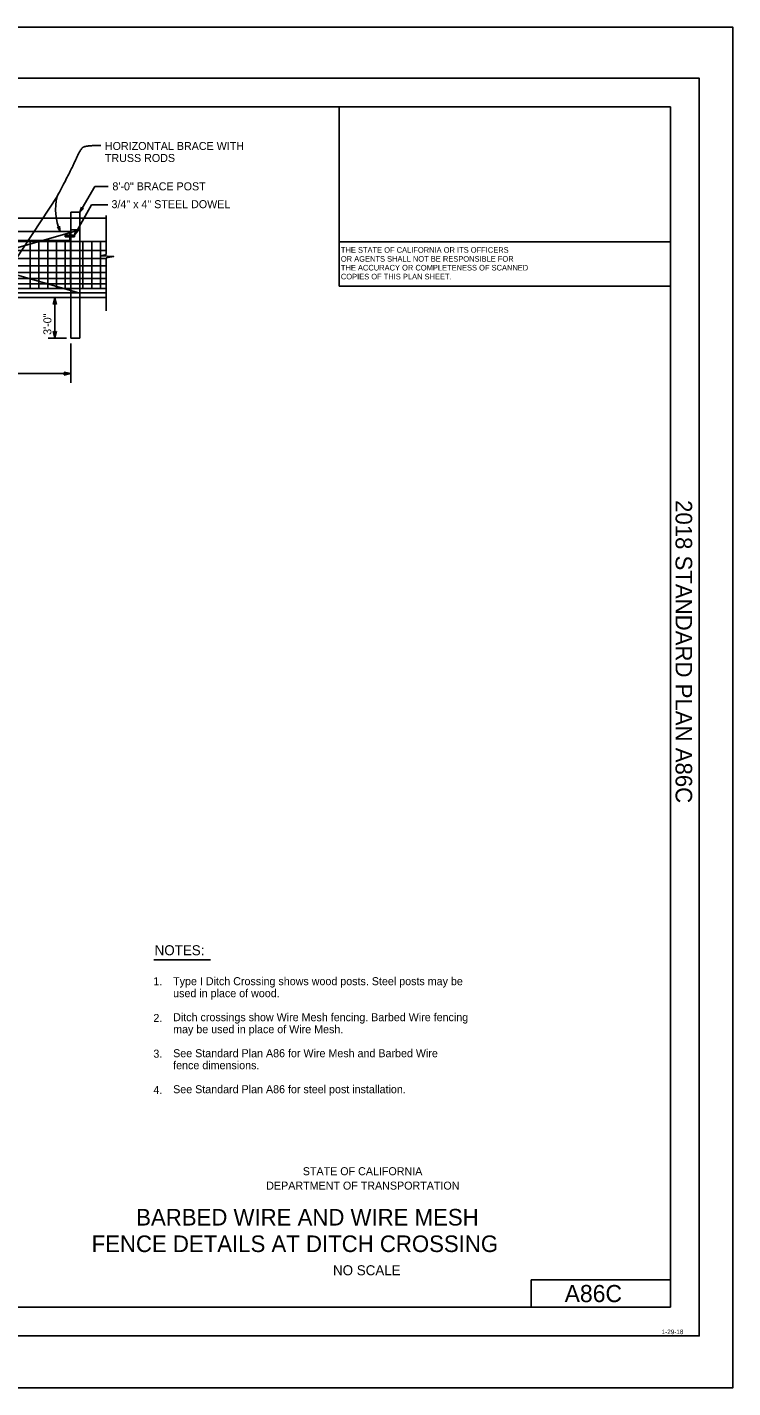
# Model space of a CAD drawing. Extents: x -894 to 866, y -476 to 714.
# Drawn here: x 249 to 866, y -476 to 714 of the extents above; entities that cross this region are included whole.
import ezdxf

# ---------------------------------------------------------------- set-up
doc = ezdxf.new("R2010")
doc.units = 0
for name, color, linetype in [('10 Sheet Format', 7, 'Continuous'), ('56 Stage 3 Anno', 7, 'Continuous'), ('57 Undefined', 7, 'Continuous'), ('60 Nongeo Data', 7, 'Continuous')]:
    doc.layers.add(name, color=color, linetype=linetype)

msp = doc.modelspace()

# ---------------------------------------------------------------- linework, layer by layer
at = {"layer": '10 Sheet Format'}
for p, q in [((836.6, 669), (836.6, 669)), ((-813.5, 644), (811.5, 644)), ((521.6, 525.9), (521.6, 644)), ((811.5, -406), (811.5, 644)), ((811.5, 525.9), (521.6, 525.9)), ((521.6, 487.1), (521.6, 525.9)), ((811.5, 487.1), (521.6, 487.1)), ((689.5, -406), (689.5, -382)), ((689.5, -382), (811.5, -382)), ((198.8, -406), (811.5, -406)), ((836.6, -431), (836.6, -431))]:
    msp.add_line(p, q, dxfattribs=at)
for points in [[(-894, 713.6), (866, 713.6), (866, -476.4), (-894, -476.4)], [(-863.4, 669), (836.6, 669), (836.6, -431), (-863.4, -431)], [(-863.4, 669), (836.6, 669), (836.6, -431), (-863.4, -431)]]:
    msp.add_lwpolyline(points, close=True, dxfattribs=at)
at = {"layer": '56 Stage 3 Anno'}
for p, q in [((295, 551.7), (307.9, 574.4)), ((307.9, 574.4), (319.8, 574.4)), ((231.9, 499.9), (275.1, 565.6)), ((290.2, 531.8), (305.2, 558.2)), ((295, 551.7), (296.3, 556.1)), ((298.1, 555.1), (295, 551.7)), ((295, 551.7), (295, 551.7)), ((295.5, 552.6), (296.5, 555.8)), ((297.8, 555.1), (295.5, 552.6)), ((296, 553.5), (296.6, 555.6)), ((297.4, 555.1), (296, 553.5)), ((296.3, 556.1), (296.3, 556.1)), ((296.3, 556.1), (296.9, 555.1)), ((296.5, 554.4), (296.8, 555.3)), ((297.1, 555.1), (296.5, 554.4)), ((296.9, 555.1), (298.1, 555.1)), ((298.1, 555.1), (298.1, 555.1)), ((305.2, 558.2), (319.5, 558.2)), ((276.4, 538.7), (275.3, 539)), ((275.3, 539), (275.3, 539)), ((275.3, 539), (277.6, 535)), ((275.6, 538.9), (277.3, 536)), ((275.9, 538.9), (277, 537)), ((276.2, 538.8), (276.7, 538)), ((277.2, 539.6), (276.4, 538.7)), ((276.7, 538), (276.6, 538.9)), ((277, 537), (276.8, 539.2)), ((277.3, 536), (277, 539.4)), ((277.6, 535), (277.2, 539.6)), ((277.2, 539.6), (277.2, 539.6)), ((290.2, 531.8), (291.5, 536.2)), ((290.7, 532.7), (291.7, 535.9)), ((291.2, 533.6), (291.9, 535.7)), ((291.5, 536.2), (291.5, 536.2)), ((291.5, 536.2), (292.1, 535.2)), ((277.6, 535), (277.6, 535)), ((293.3, 535.2), (290.2, 531.8)), ((290.2, 531.8), (290.2, 531.8)), ((293, 535.2), (290.7, 532.7)), ((292.7, 535.2), (291.2, 533.6)), ((291.7, 534.5), (292, 535.4)), ((292.4, 535.2), (291.7, 534.5)), ((292.1, 535.2), (293.3, 535.2)), ((293.3, 535.2), (293.3, 535.2)), ((271.7, 471.3), (273, 477.3)), ((273, 477.3), (273, 477.3)), ((273, 477.3), (274.4, 471.3)), ((273, 441.5), (273, 477.3)), ((273, 472.1), (271.7, 471.3)), ((271.7, 471.3), (271.7, 471.3)), ((272.1, 471.5), (273, 475.9)), ((272.4, 471.8), (273, 474.6)), ((272.8, 472), (273, 473.2)), ((273, 475.9), (274, 471.6)), ((273, 474.6), (273.7, 471.7)), ((273, 473.2), (273.3, 472)), ((274.4, 471.3), (273, 472.1)), ((274.4, 471.3), (274.4, 471.3)), ((267.2, 441.6), (283.1, 441.6)), ((273, 446.7), (271.7, 447.5)), ((271.7, 447.5), (271.7, 447.5)), ((271.7, 447.5), (273, 441.5)), ((272.1, 447.3), (273, 442.9)), ((272.4, 447.1), (273, 444.3)), ((272.8, 446.9), (273, 445.7)), ((273, 441.5), (274.4, 447.5)), ((274.4, 447.5), (273, 446.7)), ((273, 442.9), (274, 447.3)), ((273, 444.3), (273.7, 447.1)), ((273, 445.7), (273.3, 446.9)), ((273, 441.5), (273, 441.5)), ((274.4, 447.5), (274.4, 447.5)), ((287.1, 436.9), (287.1, 402.6)), ((287.1, 410.6), (110.4, 410.6)), ((281.9, 410.6), (281.1, 412)), ((281.1, 412), (281.1, 412)), ((281.1, 412), (287.1, 410.6)), ((287.1, 410.6), (281.1, 409.3)), ((281.1, 409.3), (281.9, 410.6)), ((281.1, 409.3), (281.1, 409.3)), ((281.3, 411.6), (285.8, 410.6)), ((285.7, 410.6), (281.4, 409.6)), ((284.4, 410.6), (281.5, 410)), ((281.6, 411.2), (284.4, 410.6)), ((281.8, 410.9), (283, 410.6)), ((283, 410.6), (281.8, 410.4)), ((287.1, 410.6), (287.1, 410.6))]:
    msp.add_line(p, q, dxfattribs=at)
msp.add_arc((324.5, 554.3), 50.8, 167.1507, 202.3223, dxfattribs=at)
msp.add_open_spline([(275.1, 565.6), (287.9, 589.9), (295, 606.3), (299.8, 610.3), (313.4, 610.1)], degree=2, dxfattribs=at)
at = {"layer": '57 Undefined'}
msp.add_line((359.6, -102.2), (409.2, -102.2), dxfattribs=at)
at = {"layer": '60 Nongeo Data'}
for p, q in [((295, 551.7), (287.1, 551.7)), ((287.1, 551.7), (287.1, 525.6)), ((295, 551.7), (295, 525.6)), ((317.8, 514.8), (317.8, 549)), ((317.8, 546.6), (102.3, 546.6)), ((295, 536.5), (102.3, 481.5)), ((102.3, 536.4), (295, 481.1)), ((295, 536.5), (287.1, 536.5)), ((317.8, 526.1), (102.3, 526.1)), ((251.4, 485), (251.4, 525.6)), ((259.1, 485), (259.1, 525.6)), ((266.8, 485), (266.8, 525.6)), ((274.5, 485), (274.5, 525.6)), ((282.2, 531.8), (290.2, 531.8)), ((282.2, 530.3), (282.2, 531.8)), ((290.2, 530.3), (282.2, 530.3)), ((282.2, 485), (282.2, 525.6)), ((286.8, 489.7), (286.8, 525.6)), ((287.1, 525.6), (287.1, 461.9)), ((290.2, 531.8), (290.2, 530.3)), ((295, 525.6), (295, 461.9)), ((297.6, 485), (297.6, 525.6)), ((305.3, 485), (305.3, 525.6)), ((312.9, 485), (312.9, 525.6)), ((317.8, 518.4), (102.3, 518.4)), ((317.8, 465.5), (317.8, 511.9)), ((317.8, 511.2), (102.3, 511.2)), ((317.8, 504.8), (102.3, 504.8)), ((317.8, 498.9), (102.3, 498.9)), ((317.8, 493.7), (102.3, 493.7)), ((317.8, 489.1), (102.3, 489.1)), ((317.8, 485), (102.3, 485)), ((317.8, 481.2), (102.3, 481.2)), ((317.8, 477.3), (102.3, 477.3)), ((102.3, 477.3), (317.8, 477.3)), ((287.1, 461.9), (287.1, 441.5)), ((295, 461.9), (295, 441.5)), ((295, 441.5), (287.1, 441.5))]:
    msp.add_line(p, q, dxfattribs=at)
msp.add_lwpolyline([(286.1, 535), (111, 535), (111, 527), (286.1, 527)], close=True, dxfattribs=at)
msp.add_lwpolyline([(317.8, 514.8), (313, 513.7), (324.5, 513), (317.8, 511.9)], dxfattribs=at)

# ---------------------------------------------------------------- texts
at = {"layer": '10 Sheet Format'}
for s, height, p in [('THE STATE OF CALIFORNIA OR ITS OFFICERS', 4.9, (523.2, 516.3)), ('OR AGENTS SHALL NOT BE RESPONSIBLE FOR', 4.9, (523.2, 508.5)), ('THE ACCURACY OR COMPLETENESS OF SCANNED', 4.9, (523.2, 500.8)), ('COPIES OF THIS PLAN SHEET.', 4.9, (523.2, 493)), ('STATE OF CALIFORNIA', 7, (489.9, -290.5)), ('DEPARTMENT OF TRANSPORTATION', 7, (457.9, -303.1)), ('BARBED WIRE AND WIRE MESH', 14.5, (344.2, -334.5)), ('FENCE DETAILS AT DITCH CROSSING', 14.5, (305.2, -357.7)), ('NO SCALE', 8.75, (516.3, -378)), ('A86C', 15, (718.9, -401.5)), ('1-29-18', 4, (803.7, -429.5))]:
    msp.add_text(s, height=height, dxfattribs=at).set_placement(p)
msp.add_text('2018 STANDARD PLAN A86C', height=14.5, rotation=270, dxfattribs=at).set_placement((815.9, 300))
at = {"layer": '57 Undefined'}
for s, height, p in [('HORIZONTAL BRACE WITH', 7, (316.8, 606.2)), ('TRUSS RODS', 7, (316.8, 595.7)), ('8\'-0" BRACE POST', 7, (323.4, 570.9)), ('3/4" x 4" STEEL DOWEL', 7, (322.6, 555.3)), ('NOTES:', 8.75, (360.3, -98.1)), ('1.', 7, (359.2, -124.3)), ('Type I Ditch Crossing shows wood posts. Steel posts may be', 7, (376.5, -124.3)), ('used in place of wood.', 7, (376.5, -134.8)), ('2.', 7, (359.2, -156.5)), ('Ditch crossings show Wire Mesh fencing. Barbed Wire fencing', 7, (376.5, -155.8)), ('may be used in place of Wire Mesh.', 7, (376.5, -166.3)), ('3.', 7, (359.2, -187.7)), ('See Standard Plan A86 for Wire Mesh and Barbed Wire', 7, (376.5, -187.3)), ('fence dimensions.', 7, (376.5, -197.8)), ('4.', 7, (359.2, -219.4)), ('See Standard Plan A86 for steel post installation.', 7, (376.5, -218.8))]:
    msp.add_text(s, height=height, dxfattribs=at).set_placement(p)
msp.add_text('3\'-0"', height=7, rotation=90, dxfattribs=at).set_placement((270, 444.5))

doc.saveas('drawing.dxf')
